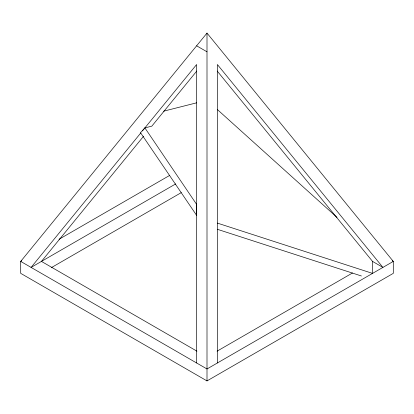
<?xml version="1.0" encoding="UTF-8"?>
<svg xmlns="http://www.w3.org/2000/svg" width="414" height="414" viewBox="0 0 414 414"><rect width="100%" height="100%" fill="white"/><g stroke="black" fill="none" stroke-linecap="round" stroke-linejoin="round"><path stroke-width="0.62" d="M196.376 215.296L196.624 204.392L144.9 127.905L140.512 132.682L196.624 215.373M207 33.089L20.7 261.41L20.7 273.349L207 380.911L393.3 273.349L393.3 261.41L207 33.089L207 380.911M140.822 132.904L31.076 267.403L175.681 183.919M142.452 130.907L196.624 64.517L196.624 362.98M143.642 136.175L41.452 261.41L196.935 351.175M196.779 71.048L151.819 126.156L144.9 127.905M21.792 260.784L20.7 261.41L207 368.972L393.3 261.41L392.208 260.784M59.042 239.276L169.776 175.345M51.522 267.537L181.275 192.624M217.076 351.17L352.531 272.966M163.597 111.19L196.624 102.827M217.376 223.105L372.548 273.395L372.548 261.41L217.221 71.048M217.283 229.268L361.412 275.983M196.624 45.809L207 51.802M372.548 261.41L382.924 267.403L217.376 64.517L217.376 362.98M217.376 109.555L336.996 217.386"/></g></svg>
